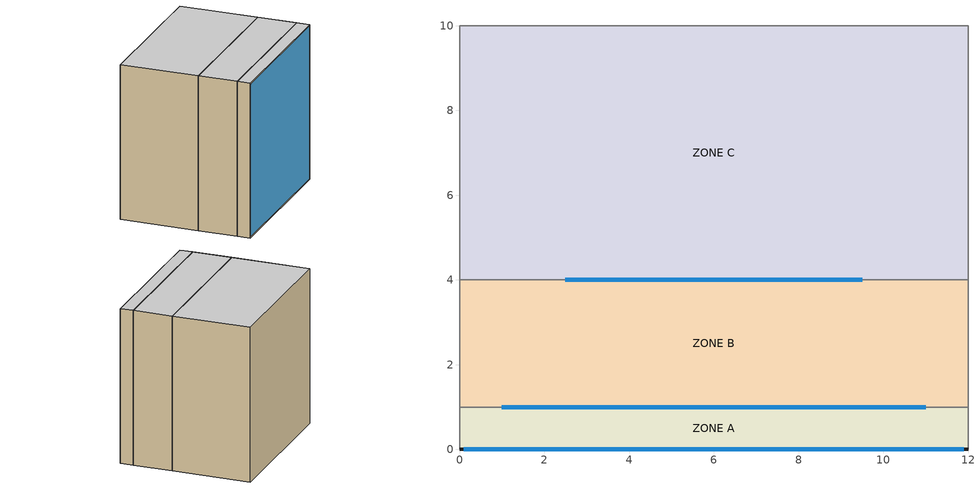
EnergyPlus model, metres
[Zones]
ZONE A
 floor adiabatic (ExtWall): 0,1 12,1 12,0 0,0 z0
 wall outside (ExtWall): 0,0 12,0 z0:12
 wall adiabatic (ExtWall): 0,1 0,0 / 12,0 12,1 z0:12
 wall to ZONE B (ComWall): 12,1 0,1 z0:12
 window (IDEAL WINDOW): 0.1,0 11.9,0 z0.1:11.9
 window inside (IDEAL WINDOW): 11,1 1,1 z1:11
 ceiling adiabatic (ExtWall): 0,1 0,0 12,0 12,1 z12
ZONE B
 floor outside (ExtWall): 0,4 12,4 12,1 0,1 z0
 wall adiabatic (ExtWall): 0,4 0,1 / 12,1 12,4 z0:12
 wall to ZONE C (ComWall): 12,4 0,4 z0:12
 window inside (IDEAL WINDOW): 9.5,4 2.5,4 z2.5:9.5
 ceiling adiabatic (ExtWall): 0,4 0,1 12,1 12,4 z12
ZONE C
 floor outside (ExtWall): 0,10 12,10 12,4 0,4 z0
 wall adiabatic (ExtWall): 12,4 12,10 0,10 0,4 z0:12
 wall inside (ComWall): 0,4 12,4 z0:12
 ceiling adiabatic (ExtWall): 0,10 0,4 12,4 12,10 z12
[Building]
BESTEST Case MZ360: North Axis {deg}=45; Terrain=Country; Loads Convergence Tolerance Value=0.04; Temperature Convergence Tolerance Value {deltaC}=0.004; Solar Distribution=FullInteriorAndExterior; Minimum Number of Warmup Days=6
[Site:HeightVariation]
Wind Speed Profile Exponent=0.22; Wind Speed Profile Boundary Layer Thickness {m}=370; Air Temperature Gradient Coefficient {K/m}=0
[Site:Location]
Artificial Conditions: Latitude {deg}=25.8; Longitude {deg}=-80.3; Time Zone {hr}=-5; Elevation {m}=2
[Site:GroundReflectance]
0, 0, 0, 0, 0, 0, 0, 0, 0, 0, 0, 0
[Material:NoMass] Roughness=VerySmooth; Thermal Resistance {m2-K/W}=500000; Thermal Absorptance=0.000001
Name | Solar Absorptance | Visible Absorptance
Wall-ExteriorLayer | 0.000001 | 0.000001
Wall-InteriorLayer | 1 | 1
[Construction]
ComWALL: Wall-InteriorLayer, Wall-InteriorLayer
ExtWall: Wall-ExteriorLayer, Wall-InteriorLayer
IDEAL WINDOW: IDEAL GLASS
[WindowMaterial:Glazing]
IDEAL GLASS: Optical Data Type=SpectralAverage; Thickness {m}=0.003175; Solar Transmittance at Normal Incidence=1; Front Side Solar Reflectance at Normal Incidence=1e-09; Back Side Solar Reflectance at Normal Incidence=1e-09; Visible Transmittance at Normal Incidence=1; Front Side Visible Reflectance at Normal Incidence=1e-09; Back Side Visible Reflectance at Normal Incidence=1e-09; Infrared Transmittance at Normal Incidence=0; Front Side Infrared Hemispherical Emissivity=1e-09; Back Side Infrared Hemispherical Emissivity=1e-09; Conductivity {W/m-K}=1e-09
[Zone] Type=1; Multiplier=1; Ceiling Height {m}=12
Name | Volume {m3}
ZONE A | 144
ZONE B | 432
ZONE C | 864
[OtherEquipment] Schedule=Sch 1; Design Level Calculation Method=EquipmentLevel; Design Level {W}=0; Fraction Latent=0; Fraction Radiant=0; Fraction Lost=0
Name | Zone or ZoneList
ZONE A OthEq 1 | ZONE A
ZONE B OthEq 1 | ZONE B
ZONE C OthEq 1 | ZONE C
[ThermostatSetpoint:SingleCooling]
All Zones Single Cooling SP Control: Setpoint Temperature Schedule=COMPACT HVAC-ALWAYS 20
[ZoneControl:Thermostat] Control Type Schedule=COMPACT HVAC-ALWAYS 2; Control 1=All Zones Single Cooling SP Control
Name | Zone or ZoneList
Zone A Thermostat | Zone A
Zone B Thermostat | Zone B
Zone C Thermostat | Zone C
[Zone equipment]
Zone A: Zone A Purchased Air
Zone B: Zone B Purchased Air
Zone C: Zone C Purchased Air
[ZoneHVAC:IdealLoadsAirSystem] Maximum Heating Supply Air Temperature {C}=50; Minimum Cooling Supply Air Temperature {C}=13; Maximum Heating Supply Air Humidity Ratio {kgWater/kgDryAir}=0.015; Minimum Cooling Supply Air Humidity Ratio {kgWater/kgDryAir}=0.01; Heating Limit=NoLimit; Cooling Limit=NoLimit; Dehumidification Control Type=ConstantSupplyHumidityRatio; Humidification Control Type=ConstantSupplyHumidityRatio
Zone A Purchased Air; Zone B Purchased Air; Zone C Purchased Air
[Schedule:Day:Hourly]
Day Sch 1: 1, 1, 1, 1, 1, 1, 1, 1, 1, 1, 1, 1, 1, 1, 1, 1, 1, 1, 1, 1, 1, 1, 1, 1
[Schedule:Week:Daily]
Week Sch 1: Day Sch 1, Day Sch 1, Day Sch 1, Day Sch 1, Day Sch 1, Day Sch 1, Day Sch 1, Day Sch 1, Day Sch 1, Day Sch 1, Day Sch 1, Day Sch 1
[Schedule:Year]
Sch 1: Week Sch 1, 1, 1, 12, 31
[Schedule:Compact]
COMPACT HVAC-ALWAYS 2: Through: 12/31, For: AllDays, Until: 24:00, 2
COMPACT HVAC-ALWAYS 20: Through: 12/31, For: AllDays, Until: 24:00, 20
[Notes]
Multi-Zone BESTEST Case MZ360.idf
Basic file description: 3-Zone Building with Internal Windows.
Author:   R. H. Henninger,  GARD Analytics, Inc.
Date:     May 9, 2006  Corrected floor coordinates
Run:      Annual run with weather file MZ340TM2.epw
Building: 3-Zone building suspended in air
resistive walls.
Internal heat transfer surfaces separating zones which are windows
Zone A - 20C constant temp
Zone B - 20C constant temp
Zone C - 20C constant temp
Internal: No internal gains
System:   All zones, heat always off;  cooling on only if Tspace > 20C
Plant:    None.
Modified: Sept 12, 2006 -- Revised zone dimensions per new spec dated August 2006
Material layer names follow:
